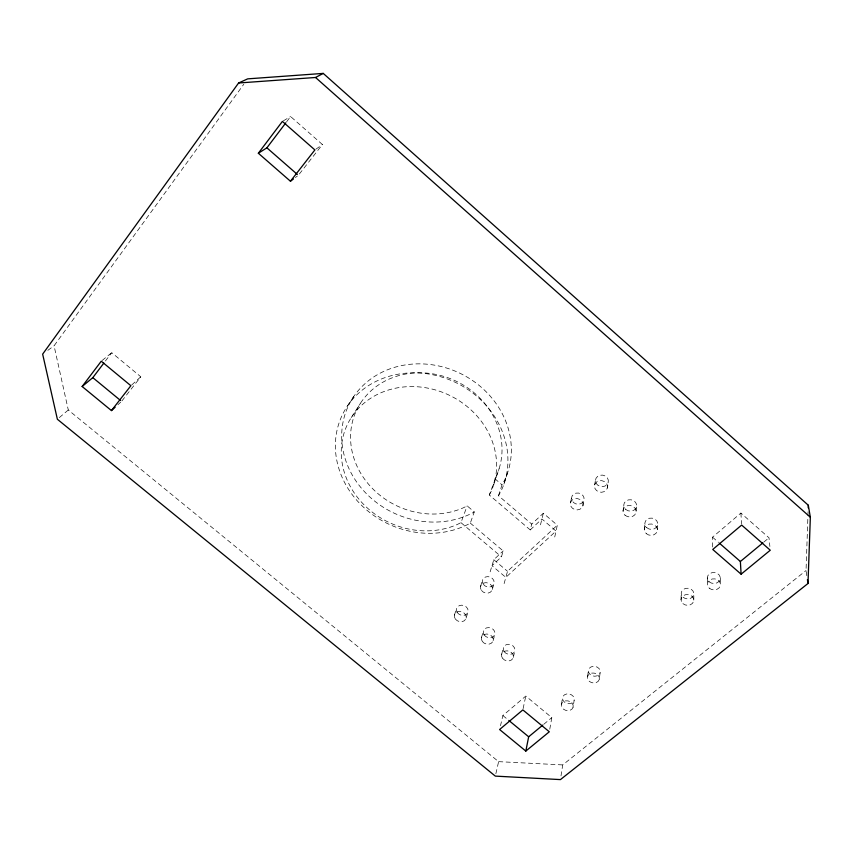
<?xml version="1.0" encoding="UTF-8"?>
<svg xmlns="http://www.w3.org/2000/svg" width="853" height="853" viewBox="0 0 853 853"><rect width="100%" height="100%" fill="white"/><g stroke="black" fill="none" stroke-linecap="round" stroke-linejoin="round"><path stroke-width="0.64" stroke-dasharray="4.26 3.2" d="M693.798 600.075L693.862 593.699M681.025 599.787L681.206 593.432M806.821 575.722L806.042 570.529L807.898 516.982M807.94 515.681L808.079 511.757M657.396 529.745L657.791 523.806M644.303 529.606L644.815 523.689M636.114 511.267L636.701 505.488M623.031 511.182L623.916 503.931M599.264 679.51A6.046 4.958 11.9 0 0 591.662 673.102A6.046 4.958 11.9 0 0 589.327 681.376A6.046 4.958 11.9 0 0 599.264 679.51L600.117 672.761A5.992 4.937 11.8 0 0 592.579 666.396A5.992 4.937 11.8 0 0 590.255 674.627A5.992 4.937 11.8 0 0 600.117 672.761M587.568 676.504L588.506 669.786M607.368 487.98A6.557 5.822 9.3 0 0 599.115 480.783A6.557 5.822 9.3 0 0 596.535 490.55A6.557 5.822 9.3 0 0 607.368 487.98L608.221 482.393A6.493 5.79 9.1 0 0 600.032 475.249A6.493 5.79 9.1 0 0 597.484 484.952A6.493 5.79 9.1 0 0 608.221 482.393M573.088 707.233A6.003 4.873 13.4 0 0 565.496 700.878A6.003 4.873 13.4 0 0 563.268 709.024A6.003 4.873 13.4 0 0 573.088 707.233L574.154 700.281A5.95 4.841 13.3 0 0 566.627 693.979A5.95 4.841 13.3 0 0 564.409 702.072A5.95 4.841 13.3 0 0 574.154 700.281M560.997 775.931L562.703 764.917L806.042 570.529M561.466 704.215L562.628 697.296M594.637 484.92L595.597 479.365M549.769 729.208L551.806 717.629L525.789 696.059L502.886 715.539L500.498 725.711M582.93 505.744A6.397 5.651 11.6 0 0 574.815 498.717A6.397 5.651 11.6 0 0 572.395 508.207A6.397 5.651 11.6 0 0 582.93 505.744L583.974 500.114A6.344 5.608 11.4 0 0 575.946 493.151A6.344 5.608 11.4 0 0 573.536 502.566A6.344 5.608 11.4 0 0 583.974 500.114M570.497 502.726L571.659 497.128M523.113 708.64L525.789 696.059M554.727 536.995L557.318 525.203L543.34 513.229L531.75 524.105L530.235 529.916L489.313 495.017L496.723 475.025A77.207 69.018 25.7 0 0 432.354 373.774A77.207 69.018 25.7 0 0 352.321 452.474A77.207 69.018 25.7 0 0 463.435 507.759L467.167 505.893L474.279 511.928L470.323 523.113L469.193 523.774A88.019 78.327 25.7 0 1 338.151 466.143A88.019 78.327 25.7 0 1 428.046 373.923A88.019 78.327 25.7 0 1 501.01 491.136L498.493 495.721L531.75 524.105M495.87 773.703L498.61 761.654L68.293 409.994L54.07 345.796L243.798 84.244M513.293 657.407L514.871 650.818M540.482 524.819L543.34 513.229M501.639 654.411L503.313 647.853M493.141 640.614L494.889 634.152M504.123 583.58L507.524 571.297L557.318 525.203M481.476 637.628L483.32 631.199M530.235 529.916L541.922 518.976L556.039 531.046L505.84 577.385L492 565.71L501.436 556.87L503.174 550.921L470.323 523.113M492.32 589.402L494.09 583.313M490.155 571.819L493.802 559.707L503.174 550.921M480.559 586.438L482.425 580.392M466.09 618.084L468.073 611.782M503.952 484.014L507.407 473.298M498.493 495.721L502.022 484.856L504.507 480.324A86.484 77.314 25.7 0 0 432.897 364.892A86.484 77.314 25.7 0 0 344.388 456.035A86.484 77.314 25.7 0 0 473.17 512.589L474.279 511.928M454.404 615.109L456.494 608.839M493.674 484.771L499.122 468.67M489.313 495.017L491.221 491.253A79.286 70.383 25.7 0 0 425.007 387.635A79.286 70.383 25.7 0 0 343.077 467.721A79.286 70.383 25.7 0 0 457.155 524.552L460.972 522.654L467.167 505.893M351.265 417.586L360.456 403.266M347.459 405.996L353.664 396.634M105.42 361L111.732 352.684L140.798 376.791L121.584 401.347M286.651 121.744L290.606 116.52L322.413 144.53L298.337 175.313M117.906 404.717L120.668 402.189M131.778 384.906L140.798 376.791M712.713 547.008L712.543 537.177L740.894 513.058L769.001 537.806L769.886 546.496M59.358 417.575L68.293 409.994M543.756 724.293L551.806 717.629M763.883 542.039L769.001 537.806M102.2 360.435L111.732 352.684M295.383 177.531L297.356 176.049M47.843 350.348L54.07 345.796M315.951 149.158L322.413 144.53M283.431 120.785L290.606 116.52M498.61 761.654L562.703 764.917M502.886 715.539L507.844 719.623M460.972 522.654L501.436 556.87M493.802 559.707L507.524 571.297M494.857 478.714L502.022 484.856M712.543 537.177L718.503 542.391M740.894 513.058L741.566 523.859M720.305 578.121L720.486 584.497M707.308 577.886L707.372 584.252M709.206 581.81A6.504 5.513 3.5 0 0 720.081 579.55A6.504 5.513 3.5 0 0 712.148 572.63A6.504 5.513 3.5 0 0 709.206 581.81M457.432 612.742A5.982 5.033 19.4 0 0 467.604 613.008A5.982 5.033 19.4 0 0 461.825 605.161A5.982 5.033 19.4 0 0 457.432 612.742M484.216 635.058A5.971 4.99 17.6 0 0 494.399 635.357A5.971 4.99 17.6 0 0 488.694 627.584A5.971 4.99 17.6 0 0 484.216 635.058M504.176 651.681A5.971 4.958 16.4 0 0 514.37 652.012A5.971 4.958 16.4 0 0 508.719 644.292A5.971 4.958 16.4 0 0 504.176 651.681M646.787 527.698A6.493 5.672 6.1 0 0 657.588 525.267A6.493 5.672 6.1 0 0 649.517 518.229A6.493 5.672 6.1 0 0 646.787 527.698M625.739 509.454A6.493 5.715 7.3 0 0 636.519 506.97A6.493 5.715 7.3 0 0 628.394 499.89A6.493 5.715 7.3 0 0 625.739 509.454M455.363 619.033A6.035 5.065 19.4 0 0 465.61 619.31A6.035 5.065 19.4 0 0 459.788 611.409A6.035 5.065 19.4 0 0 455.363 619.033M709.28 588.197A6.557 5.555 3.7 0 0 720.252 585.936A6.557 5.555 3.7 0 0 712.255 578.963A6.557 5.555 3.7 0 0 709.28 588.197M502.524 658.26A6.024 4.979 16.5 0 0 512.792 658.612A6.024 4.979 16.5 0 0 507.087 650.828A6.024 4.979 16.5 0 0 502.524 658.26M482.382 641.509A6.024 5.022 17.7 0 0 492.65 641.829A6.024 5.022 17.7 0 0 486.892 634.003A6.024 5.022 17.7 0 0 482.382 641.509M646.297 533.647A6.557 5.704 6.3 0 0 657.194 531.216A6.557 5.704 6.3 0 0 649.048 524.126A6.557 5.704 6.3 0 0 646.297 533.647M625.057 515.255A6.557 5.758 7.4 0 0 635.933 512.76A6.557 5.758 7.4 0 0 627.733 505.626A6.557 5.758 7.4 0 0 625.057 515.255M682.922 603.636A6.397 5.395 5.6 0 0 693.585 601.461A6.397 5.395 5.6 0 0 685.727 594.658A6.397 5.395 5.6 0 0 682.922 603.636M683.082 597.249A6.334 5.363 5.4 0 0 693.649 595.085A6.334 5.363 5.4 0 0 685.865 588.325A6.334 5.363 5.4 0 0 683.082 597.249M481.476 590.425A6.067 5.161 18.1 0 0 491.829 590.649A6.067 5.161 18.1 0 0 486.018 582.652A6.067 5.161 18.1 0 0 481.476 590.425M483.342 584.348A6.024 5.139 18.1 0 0 493.599 584.561A6.024 5.139 18.1 0 0 487.852 576.617A6.024 5.139 18.1 0 0 483.342 584.348"/><path stroke-width="1.28" d="M808.217 507.844L808.303 505.232L323.234 73.401L247.701 78.86L238.595 82.997L42.65 354.144L57.375 419.26L495.326 776.113L560.432 779.599L807.994 583.495L810.35 517.259L808.303 505.232M525.821 751.077L549.311 731.778L522.846 709.899L499.602 729.528L525.821 751.077L528.668 736.789L542.753 725.125M82.144 386.505L101.251 361.214L130.872 385.716L111.455 410.592L82.144 386.505L92.817 377.644L103.853 363.079M258.342 153.241L282.407 121.393L314.885 149.936L290.446 181.231L258.342 153.241L266.893 147.825L285.862 122.789M111.455 410.592L115.144 407.233M741.108 574.186L712.756 549.471L741.652 525.064L770.27 550.228L741.108 574.186L740.372 561.498L762.859 542.881M290.446 181.231L293.411 179.013M238.595 82.997L315.546 77.484L323.234 73.401M92.817 377.644L120.561 400.505M508.836 720.444L528.668 736.789M266.893 147.825L297.356 174.449M719.495 543.265L740.372 561.498M315.546 77.484L810.35 517.259M807.407 579.603L807.994 583.495"/></g></svg>
